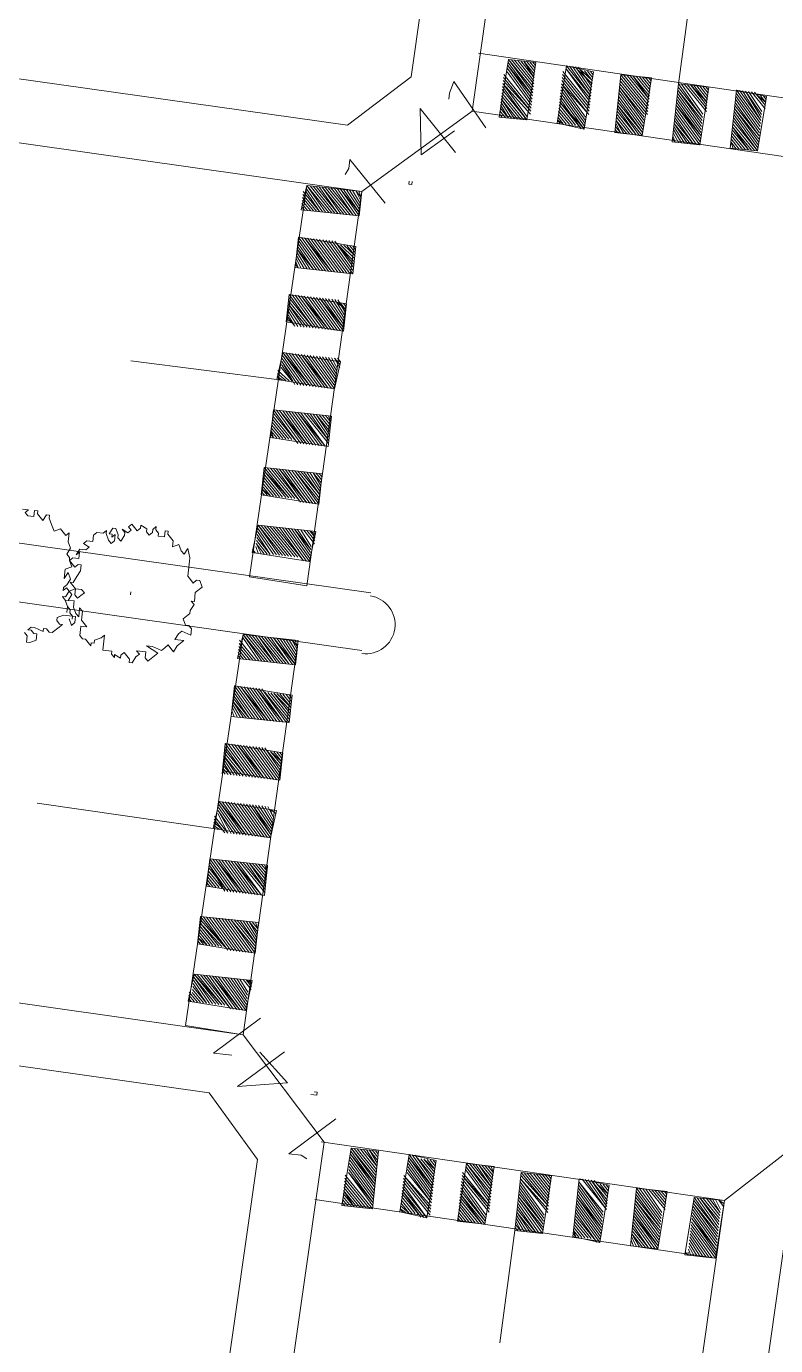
# Model space of a CAD drawing. Header units: metres. Extents: x -977055 to 805873, y -1033982 to 242021.
# Drawn here: x 2676.52 to 2689.52, y 928.75 to 951.66 of the extents above; entities that cross this region are included whole.
import ezdxf

# ---------------------------------------------------------------- set-up
doc = ezdxf.new("R2010")
doc.units = ezdxf.units.M
for name, color, linetype in [('PDF_acera', 7, 'Continuous'), ('PDF_COTAS', 7, 'Continuous'), ('PDF_linea de centro', 7, 'Continuous'), ('PDF_LOTES', 7, 'Continuous'), ('PDF_PASO DE CEBRA', 7, 'Continuous'), ('PDF_PLANTAS', 7, 'Continuous')]:
    doc.layers.add(name, color=color, linetype=linetype)

# ---------------------------------------------------------------- blocks, each defined once
blk = doc.blocks.new('CALLE')
at = {"layer": 'PDF_acera', "lineweight": 9}
for points in [[(-75.188736, -210.83328), (-74.130336, -179.71632), (-75.400416, -178.361568), (-132.08832, -176.414112), (-133.443072, -177.684192), (-134.501472, -208.801152), (-133.231392, -210.155904), (-76.543488, -212.10336)], [(-62.149248, -212.611392), (-63.419328, -211.214304), (-62.360928, -180.13968), (-61.006176, -178.8696), (22.946112, -181.706112), (24.3432, -182.933856), (25.486272, -190.08864), (24.681888, -214.22016), (23.327136, -215.49024)]]:
    blk.add_lwpolyline(points, close=True, dxfattribs=at)
blk.add_lwpolyline([(-68.923008, -211.934016), (-67.822505, -178.989126, 0.999999692), (-68.626656, -178.954272), (-69.727392, -211.89168)], format="xyb", dxfattribs=at)
blk.add_lwpolyline([(-111.724704, -292.584096), (-109.184544, -217.903392), (-107.787456, -216.633312), (-76.755168, -217.691712), (-75.442752, -219.046464), (-77.89824, -291.102336), (-78.787296, -291.06)], dxfattribs=at)
blk.add_arc((-69.367536, -211.912848), 0.402192, 178.0499567, 358.0499213, dxfattribs=at)
at = {"layer": 'PDF_COTAS', "lineweight": 9}
for points in [[(-75.485088, -210.706272), (-75.485088, -210.6216), (-75.485088, -210.452256), (-74.93472, -211.04496)], [(-75.35808, -211.425984), (-75.908448, -210.83328), (-75.78144, -211.510656), (-75.400416, -211.087296)], [(-63.207648, -210.960288), (-63.122976, -211.002624), (-62.995968, -211.002624), (-63.546336, -211.552992)], [(-76.797504, -211.89168), (-76.755168, -211.807008), (-76.755168, -211.637664), (-76.2048, -212.230368)], [(-75.908448, -211.849344), (-75.908448, -211.934016), (-75.866112, -211.934016), (-75.866112, -211.89168)], [(-63.207648, -211.849344), (-63.249984, -211.849344), (-63.249984, -211.89168), (-63.207648, -211.89168)], [(-62.741952, -212.442048), (-62.191584, -211.89168), (-62.826624, -211.976352), (-62.4456, -212.399712)], [(-62.02224, -212.272704), (-61.937568, -212.272704), (-61.768224, -212.31504), (-62.360928, -212.823072)]]:
    blk.add_lwpolyline(points, dxfattribs=at)
at = {"layer": 'PDF_linea de centro', "lineweight": 9}
for points in [[(-72.39456, -210.113568), (-72.309888, -207.65808)], [(-66.128832, -210.325248), (-66.086496, -208.29312)], [(-79.041312, -214.812864), (-77.47488, -214.8552)], [(-61.471872, -215.405568), (-58.296672, -215.49024)]]:
    blk.add_lwpolyline(points, dxfattribs=at)
at = {"layer": 'PDF_LOTES', "lineweight": 20}
for points in [[(-85.645728, -210.917952), (-76.882176, -211.214304), (-76.035456, -210.452256), (-75.527424, -195.253632), (-85.137696, -194.914944)], [(-61.768224, -211.722336), (-52.962336, -212.018688), (-52.411968, -196.01568), (-62.02224, -195.719328), (-62.530272, -210.917952)], [(-76.585824, -226.666944), (-76.331808, -219.385152), (-77.136192, -218.580768), (-92.29248, -218.072736), (-92.588832, -226.116576)]]:
    blk.add_lwpolyline(points, close=True, dxfattribs=at)
at = {"layer": 'PDF_PASO DE CEBRA', "lineweight": 9}
for points in [[(-75.188736, -210.83328), (-69.685056, -211.002624), (-69.685056, -210.240576), (-75.1464, -210.028896), (-75.188736, -210.83328), (-75.1464, -210.028896)], [(-74.807712, -210.028896), (-74.807712, -210.028896)], [(-74.807712, -210.071232), (-74.765376, -210.028896)], [(-74.807712, -210.113568), (-74.72304, -210.028896)], [(-74.807712, -210.155904), (-74.680704, -210.028896)], [(-74.807712, -210.19824), (-74.680704, -210.071232)], [(-74.807712, -210.240576), (-74.638368, -210.071232)], [(-74.596032, -210.071232), (-74.807712, -210.282912), (-74.553696, -210.071232)], [(-74.807712, -210.325248), (-74.51136, -210.071232)], [(-74.807712, -210.367584), (-74.469024, -210.071232), (-74.807712, -210.40992)], [(-74.807712, -210.452256), (-74.426688, -210.071232), (-74.807712, -210.494592), (-74.426688, -210.113568)], [(-74.045664, -210.494592), (-73.622304, -210.113568)], [(-74.003328, -210.071232), (-74.003328, -210.071232)], [(-74.003328, -210.113568), (-73.960992, -210.071232)], [(-74.003328, -210.155904), (-73.918656, -210.071232), (-74.003328, -210.19824), (-73.87632, -210.071232)], [(-74.003328, -210.240576), (-73.833984, -210.071232)], [(-74.003328, -210.282912), (-73.791648, -210.071232)], [(-74.003328, -210.325248), (-73.749312, -210.071232)], [(-74.003328, -210.367584), (-73.706976, -210.071232), (-74.003328, -210.40992)], [(-73.66464, -210.071232), (-74.003328, -210.452256), (-73.622304, -210.071232)], [(-73.24128, -210.367584), (-72.902592, -210.113568), (-73.24128, -210.40992)], [(-73.24128, -210.452256), (-72.860256, -210.113568)], [(-73.24128, -210.494592), (-72.81792, -210.113568)], [(-73.198944, -210.113568), (-73.198944, -210.113568)], [(-73.198944, -210.155904), (-73.156608, -210.113568), (-73.198944, -210.155904)], [(-73.198944, -210.19824), (-73.114272, -210.113568)], [(-73.198944, -210.240576), (-73.071936, -210.113568)], [(-73.198944, -210.282912), (-73.0296, -210.113568)], [(-73.198944, -210.325248), (-72.987264, -210.113568)], [(-73.198944, -210.367584), (-72.944928, -210.113568)], [(-72.436896, -210.282912), (-72.267552, -210.113568)], [(-72.225216, -210.113568), (-72.436896, -210.325248), (-72.18288, -210.155904)], [(-72.39456, -210.113568), (-72.39456, -210.155904)], [(-72.39456, -210.19824), (-72.352224, -210.113568)], [(-72.39456, -210.240576), (-72.309888, -210.113568)], [(-74.850048, -210.6216), (-74.426688, -210.240576)], [(-74.850048, -210.663936), (-74.426688, -210.282912)], [(-74.807712, -210.536928), (-74.426688, -210.155904)], [(-74.807712, -210.579264), (-74.426688, -210.19824)], [(-74.045664, -210.536928), (-73.622304, -210.155904)], [(-74.045664, -210.579264), (-73.622304, -210.19824)], [(-74.045664, -210.6216), (-73.622304, -210.240576)], [(-74.045664, -210.663936), (-73.622304, -210.282912), (-74.045664, -210.663936)], [(-73.24128, -210.536928), (-72.81792, -210.155904)], [(-73.24128, -210.579264), (-72.81792, -210.19824), (-73.24128, -210.6216), (-72.81792, -210.240576)], [(-73.24128, -210.663936), (-72.81792, -210.282912)], [(-72.436896, -210.367584), (-72.140544, -210.155904), (-72.436896, -210.40992)], [(-72.436896, -210.452256), (-72.098208, -210.155904)], [(-72.436896, -210.494592), (-72.055872, -210.155904)], [(-72.436896, -210.536928), (-72.013536, -210.155904), (-72.436896, -210.579264), (-72.013536, -210.19824)], [(-72.436896, -210.6216), (-72.013536, -210.240576)], [(-72.436896, -210.663936), (-72.013536, -210.282912)], [(-71.632512, -210.155904), (-71.590176, -210.155904), (-71.632512, -210.19824)], [(-71.632512, -210.240576), (-71.54784, -210.155904)], [(-71.505504, -210.155904), (-71.632512, -210.282912), (-71.463168, -210.155904)], [(-71.632512, -210.325248), (-71.420832, -210.155904)], [(-71.632512, -210.367584), (-71.378496, -210.155904), (-71.632512, -210.40992)], [(-71.632512, -210.452256), (-71.33616, -210.155904)], [(-71.293824, -210.155904), (-71.632512, -210.494592), (-71.251488, -210.155904)], [(-71.632512, -210.536928), (-71.209152, -210.155904)], [(-71.632512, -210.579264), (-71.209152, -210.19824)], [(-71.632512, -210.6216), (-71.209152, -210.240576)], [(-71.632512, -210.663936), (-71.209152, -210.282912)], [(-70.828128, -210.19824), (-70.785792, -210.19824)], [(-70.828128, -210.240576), (-70.743456, -210.19824)], [(-70.828128, -210.282912), (-70.70112, -210.19824)], [(-70.828128, -210.325248), (-70.658784, -210.19824)], [(-70.828128, -210.367584), (-70.616448, -210.19824), (-70.828128, -210.40992)], [(-70.574112, -210.19824), (-70.828128, -210.452256), (-70.531776, -210.19824)], [(-70.828128, -210.494592), (-70.48944, -210.19824)], [(-70.828128, -210.536928), (-70.447104, -210.19824)], [(-70.828128, -210.579264), (-70.404768, -210.19824)], [(-70.828128, -210.6216), (-70.404768, -210.240576)], [(-70.828128, -210.663936), (-70.404768, -210.282912), (-70.828128, -210.706272), (-70.404768, -210.325248)], [(-70.023744, -210.19824), (-70.023744, -210.19824)], [(-70.023744, -210.240576), (-69.981408, -210.19824)], [(-70.023744, -210.282912), (-69.939072, -210.19824)], [(-70.023744, -210.325248), (-69.896736, -210.19824)], [(-70.023744, -210.367584), (-69.8544, -210.19824)], [(-70.023744, -210.40992), (-69.812064, -210.19824)], [(-70.023744, -210.452256), (-69.769728, -210.19824), (-70.023744, -210.452256)], [(-70.023744, -210.494592), (-69.727392, -210.240576)], [(-70.023744, -210.536928), (-69.685056, -210.240576), (-70.023744, -210.579264)], [(-70.023744, -210.6216), (-69.685056, -210.282912)], [(-68.923008, -211.04496), (-63.419328, -211.214304), (-63.419328, -210.452256), (-68.880672, -210.240576), (-68.923008, -211.04496), (-68.880672, -210.240576)], [(-68.541984, -210.240576), (-68.541984, -210.240576)], [(-68.541984, -210.282912), (-68.499648, -210.240576)], [(-68.541984, -210.325248), (-68.457312, -210.282912)], [(-68.541984, -210.367584), (-68.414976, -210.282912), (-68.541984, -210.40992)], [(-68.541984, -210.452256), (-68.37264, -210.282912)], [(-68.330304, -210.282912), (-68.541984, -210.494592), (-68.287968, -210.282912)], [(-68.541984, -210.536928), (-68.245632, -210.282912)], [(-68.541984, -210.579264), (-68.203296, -210.282912)], [(-68.541984, -210.6216), (-68.16096, -210.282912), (-68.541984, -210.663936)], [(-67.7376, -210.282912), (-67.7376, -210.282912)], [(-67.7376, -210.325248), (-67.695264, -210.282912)], [(-67.7376, -210.367584), (-67.652928, -210.282912), (-67.7376, -210.40992), (-67.610592, -210.282912)], [(-67.7376, -210.452256), (-67.568256, -210.282912)], [(-67.7376, -210.494592), (-67.52592, -210.282912)], [(-67.7376, -210.536928), (-67.483584, -210.282912)], [(-67.7376, -210.579264), (-67.441248, -210.282912)], [(-67.7376, -210.6216), (-67.398912, -210.282912), (-67.7376, -210.663936), (-67.356576, -210.282912)], [(-74.850048, -210.706272), (-74.426688, -210.325248), (-74.850048, -210.748608), (-74.426688, -210.367584)], [(-74.850048, -210.790944), (-74.426688, -210.40992)], [(-74.850048, -210.83328), (-74.426688, -210.452256)], [(-74.807712, -210.83328), (-74.426688, -210.494592)], [(-74.045664, -210.706272), (-73.622304, -210.325248)], [(-74.045664, -210.748608), (-73.622304, -210.367584)], [(-74.045664, -210.790944), (-73.622304, -210.40992)], [(-74.045664, -210.83328), (-73.622304, -210.452256)], [(-74.045664, -210.875616), (-73.622304, -210.494592), (-74.003328, -210.875616)], [(-73.24128, -210.706272), (-72.81792, -210.325248)], [(-73.24128, -210.748608), (-72.81792, -210.367584)], [(-73.24128, -210.790944), (-72.81792, -210.40992)], [(-73.24128, -210.83328), (-72.81792, -210.452256), (-73.24128, -210.875616), (-72.81792, -210.494592)], [(-72.436896, -210.706272), (-72.013536, -210.325248)], [(-72.436896, -210.748608), (-72.013536, -210.367584)], [(-72.436896, -210.790944), (-72.013536, -210.40992), (-72.436896, -210.790944)], [(-72.436896, -210.83328), (-72.013536, -210.452256)], [(-72.436896, -210.875616), (-72.013536, -210.494592)], [(-71.632512, -210.706272), (-71.209152, -210.325248), (-71.632512, -210.748608), (-71.209152, -210.367584)], [(-71.632512, -210.790944), (-71.209152, -210.40992)], [(-71.632512, -210.83328), (-71.209152, -210.452256)], [(-71.632512, -210.875616), (-71.209152, -210.494592)], [(-70.828128, -210.748608), (-70.404768, -210.367584)], [(-70.828128, -210.790944), (-70.404768, -210.40992)], [(-70.828128, -210.83328), (-70.404768, -210.452256)], [(-70.828128, -210.875616), (-70.404768, -210.494592), (-70.828128, -210.917952), (-70.404768, -210.536928)], [(-70.023744, -210.663936), (-69.685056, -210.325248)], [(-69.685056, -210.367584), (-70.023744, -210.706272), (-69.685056, -210.40992)], [(-70.023744, -210.748608), (-69.685056, -210.452256), (-70.023744, -210.790944)], [(-70.023744, -210.83328), (-69.685056, -210.494592)], [(-68.541984, -210.706272), (-68.16096, -210.325248), (-68.541984, -210.706272)], [(-68.541984, -210.748608), (-68.16096, -210.367584)], [(-68.541984, -210.790944), (-68.16096, -210.40992)], [(-68.541984, -210.83328), (-68.16096, -210.452256)], [(-68.541984, -210.875616), (-68.16096, -210.494592)], [(-67.779936, -210.83328), (-67.356576, -210.452256)], [(-67.779936, -210.875616), (-67.356576, -210.494592), (-67.779936, -210.917952), (-67.356576, -210.536928)], [(-67.7376, -210.706272), (-67.356576, -210.325248)], [(-67.7376, -210.748608), (-67.356576, -210.367584)], [(-67.7376, -210.790944), (-67.356576, -210.40992)], [(-66.975552, -210.706272), (-66.552192, -210.325248)], [(-66.975552, -210.748608), (-66.552192, -210.367584)], [(-66.975552, -210.790944), (-66.552192, -210.40992), (-66.975552, -210.83328), (-66.552192, -210.452256)], [(-66.975552, -210.875616), (-66.552192, -210.494592)], [(-66.933216, -210.325248), (-66.933216, -210.325248)], [(-66.89088, -210.325248), (-66.933216, -210.367584), (-66.848544, -210.325248), (-66.933216, -210.40992)], [(-66.933216, -210.452256), (-66.806208, -210.325248)], [(-66.933216, -210.494592), (-66.763872, -210.325248)], [(-66.933216, -210.536928), (-66.721536, -210.325248)], [(-66.933216, -210.579264), (-66.6792, -210.325248)], [(-66.933216, -210.6216), (-66.636864, -210.325248), (-66.933216, -210.6216)], [(-66.933216, -210.663936), (-66.594528, -210.325248)], [(-66.171168, -210.579264), (-65.874816, -210.367584), (-66.171168, -210.6216)], [(-66.171168, -210.663936), (-65.83248, -210.367584)], [(-66.171168, -210.706272), (-65.790144, -210.367584)], [(-66.171168, -210.748608), (-65.747808, -210.367584), (-66.171168, -210.790944), (-65.747808, -210.40992)], [(-66.171168, -210.83328), (-65.747808, -210.452256)], [(-66.171168, -210.875616), (-65.747808, -210.494592)], [(-66.128832, -210.325248), (-66.128832, -210.325248)], [(-66.128832, -210.367584), (-66.086496, -210.325248), (-66.128832, -210.40992)], [(-66.128832, -210.452256), (-66.04416, -210.325248)], [(-66.128832, -210.494592), (-66.001824, -210.325248)], [(-65.959488, -210.367584), (-66.128832, -210.536928), (-65.917152, -210.367584)], [(-65.239776, -210.367584), (-65.366784, -210.494592), (-65.19744, -210.367584)], [(-65.366784, -210.536928), (-65.155104, -210.367584)], [(-65.366784, -210.579264), (-65.112768, -210.367584)], [(-65.366784, -210.6216), (-65.070432, -210.367584), (-65.366784, -210.663936)], [(-65.366784, -210.706272), (-65.028096, -210.367584)], [(-64.98576, -210.367584), (-65.366784, -210.748608), (-64.943424, -210.367584)], [(-65.366784, -210.790944), (-64.943424, -210.40992)], [(-65.366784, -210.83328), (-64.943424, -210.452256)], [(-65.366784, -210.875616), (-64.943424, -210.494592)], [(-65.324448, -210.367584), (-65.324448, -210.40992)], [(-65.324448, -210.452256), (-65.282112, -210.367584)], [(-64.5624, -210.40992), (-64.5624, -210.40992)], [(-64.520064, -210.40992), (-64.5624, -210.452256), (-64.477728, -210.40992)], [(-64.5624, -210.494592), (-64.435392, -210.40992)], [(-64.5624, -210.536928), (-64.393056, -210.40992)], [(-64.5624, -210.579264), (-64.35072, -210.40992)], [(-64.5624, -210.6216), (-64.308384, -210.40992), (-64.5624, -210.663936), (-64.266048, -210.40992)], [(-64.5624, -210.706272), (-64.223712, -210.40992)], [(-64.5624, -210.748608), (-64.181376, -210.40992)], [(-64.5624, -210.790944), (-64.13904, -210.40992)], [(-64.5624, -210.83328), (-64.13904, -210.452256)], [(-64.5624, -210.875616), (-64.13904, -210.494592), (-64.5624, -210.917952), (-64.13904, -210.536928)], [(-63.758016, -210.452256), (-63.71568, -210.40992), (-63.758016, -210.452256)], [(-63.758016, -210.494592), (-63.673344, -210.40992)], [(-63.758016, -210.536928), (-63.631008, -210.40992)], [(-63.758016, -210.579264), (-63.588672, -210.40992)], [(-63.758016, -210.6216), (-63.546336, -210.40992)], [(-63.504, -210.40992), (-63.758016, -210.663936), (-63.504, -210.452256)], [(-63.758016, -210.706272), (-63.461664, -210.452256)], [(-63.758016, -210.748608), (-63.419328, -210.452256), (-63.758016, -210.790944)], [(-63.758016, -210.83328), (-63.419328, -210.494592)], [(-74.765376, -210.83328), (-74.426688, -210.536928)], [(-74.72304, -210.83328), (-74.426688, -210.579264), (-74.72304, -210.83328)], [(-74.680704, -210.83328), (-74.426688, -210.6216)], [(-74.638368, -210.83328), (-74.426688, -210.663936)], [(-73.960992, -210.875616), (-73.622304, -210.536928)], [(-73.622304, -210.579264), (-73.918656, -210.875616), (-73.622304, -210.6216)], [(-73.87632, -210.875616), (-73.622304, -210.663936)], [(-73.198944, -210.917952), (-72.81792, -210.536928)], [(-72.81792, -210.579264), (-73.156608, -210.917952), (-72.81792, -210.6216)], [(-73.114272, -210.917952), (-72.81792, -210.663936), (-73.071936, -210.917952)], [(-72.436896, -210.917952), (-72.013536, -210.536928)], [(-72.013536, -210.579264), (-72.39456, -210.917952), (-72.013536, -210.6216), (-72.352224, -210.917952)], [(-72.309888, -210.917952), (-72.013536, -210.663936)], [(-71.632512, -210.917952), (-71.209152, -210.536928)], [(-71.632512, -210.960288), (-71.209152, -210.579264), (-71.632512, -210.960288)], [(-71.590176, -210.960288), (-71.209152, -210.6216)], [(-71.54784, -210.960288), (-71.209152, -210.663936)], [(-70.828128, -210.960288), (-70.404768, -210.579264)], [(-70.828128, -211.002624), (-70.447104, -210.6216)], [(-70.785792, -211.002624), (-70.447104, -210.663936)], [(-70.023744, -210.875616), (-69.685056, -210.536928)], [(-69.685056, -210.579264), (-70.023744, -210.917952), (-69.685056, -210.6216)], [(-70.023744, -210.960288), (-69.685056, -210.663936), (-70.023744, -211.002624), (-69.685056, -210.706272)], [(-68.541984, -210.917952), (-68.16096, -210.536928), (-68.58432, -210.960288), (-68.16096, -210.579264)], [(-68.58432, -211.002624), (-68.16096, -210.6216)], [(-68.58432, -211.04496), (-68.16096, -210.663936)], [(-67.779936, -210.960288), (-67.356576, -210.579264)], [(-67.779936, -211.002624), (-67.356576, -210.6216)], [(-67.779936, -211.04496), (-67.356576, -210.663936)], [(-66.975552, -210.917952), (-66.552192, -210.536928)], [(-66.975552, -210.960288), (-66.552192, -210.579264)], [(-66.975552, -211.002624), (-66.552192, -210.6216)], [(-66.975552, -211.04496), (-66.552192, -210.663936), (-66.975552, -211.087296), (-66.552192, -210.706272)], [(-66.171168, -210.917952), (-65.747808, -210.536928)], [(-66.171168, -210.960288), (-65.747808, -210.579264)], [(-66.171168, -211.002624), (-65.747808, -210.6216), (-66.171168, -211.04496), (-65.747808, -210.663936)], [(-65.366784, -210.917952), (-64.943424, -210.536928), (-65.366784, -210.960288), (-64.943424, -210.579264)], [(-65.366784, -211.002624), (-64.943424, -210.6216)], [(-65.366784, -211.04496), (-64.943424, -210.663936)], [(-64.5624, -210.960288), (-64.13904, -210.579264)], [(-64.5624, -211.002624), (-64.13904, -210.6216)], [(-64.5624, -211.04496), (-64.13904, -210.663936)], [(-63.758016, -210.875616), (-63.419328, -210.536928)], [(-63.419328, -210.579264), (-63.758016, -210.917952), (-63.419328, -210.6216)], [(-63.758016, -210.960288), (-63.419328, -210.663936), (-63.758016, -211.002624)], [(-74.596032, -210.83328), (-74.426688, -210.706272)], [(-74.553696, -210.875616), (-74.426688, -210.748608)], [(-74.51136, -210.875616), (-74.426688, -210.790944), (-74.469024, -210.875616), (-74.426688, -210.83328)], [(-73.833984, -210.875616), (-73.622304, -210.706272)], [(-73.791648, -210.875616), (-73.622304, -210.748608), (-73.749312, -210.875616)], [(-73.622304, -210.790944), (-73.706976, -210.875616), (-73.622304, -210.83328)], [(-73.0296, -210.917952), (-72.81792, -210.706272)], [(-72.987264, -210.917952), (-72.81792, -210.748608)], [(-72.944928, -210.917952), (-72.81792, -210.790944)], [(-72.81792, -210.83328), (-72.902592, -210.917952), (-72.81792, -210.875616)], [(-72.267552, -210.917952), (-72.013536, -210.706272)], [(-72.225216, -210.917952), (-72.013536, -210.748608)], [(-72.18288, -210.917952), (-72.013536, -210.790944)], [(-72.013536, -210.83328), (-72.140544, -210.917952), (-72.055872, -210.875616), (-72.098208, -210.960288)], [(-71.505504, -210.960288), (-71.209152, -210.706272)], [(-71.463168, -210.960288), (-71.251488, -210.748608)], [(-71.420832, -210.960288), (-71.251488, -210.790944), (-71.378496, -210.960288), (-71.251488, -210.83328)], [(-70.743456, -211.002624), (-70.447104, -210.706272)], [(-70.70112, -211.002624), (-70.447104, -210.748608), (-70.658784, -211.002624)], [(-70.447104, -210.790944), (-70.616448, -211.002624), (-70.447104, -210.83328)], [(-69.981408, -211.002624), (-69.685056, -210.748608)], [(-69.939072, -211.002624), (-69.685056, -210.790944)], [(-69.896736, -211.002624), (-69.685056, -210.83328)], [(-68.541984, -211.04496), (-68.16096, -210.706272)], [(-68.499648, -211.04496), (-68.16096, -210.748608)], [(-68.457312, -211.04496), (-68.16096, -210.790944), (-68.414976, -211.04496), (-68.16096, -210.83328)], [(-67.779936, -211.087296), (-67.356576, -210.706272), (-67.7376, -211.087296)], [(-67.695264, -211.087296), (-67.356576, -210.748608)], [(-67.356576, -210.790944), (-67.652928, -211.087296), (-67.356576, -210.83328)], [(-66.933216, -211.129632), (-66.552192, -210.748608)], [(-66.552192, -210.790944), (-66.89088, -211.129632), (-66.552192, -210.83328)], [(-66.171168, -211.087296), (-65.747808, -210.706272)], [(-66.171168, -211.129632), (-65.747808, -210.748608)], [(-66.128832, -211.129632), (-65.747808, -210.790944)], [(-66.086496, -211.129632), (-65.747808, -210.83328), (-66.086496, -211.129632)], [(-65.366784, -211.087296), (-64.943424, -210.706272)], [(-65.366784, -211.129632), (-64.943424, -210.748608)], [(-65.366784, -211.171968), (-64.943424, -210.790944), (-65.324448, -211.171968), (-64.943424, -210.83328)], [(-64.5624, -211.087296), (-64.13904, -210.706272)], [(-64.5624, -211.129632), (-64.13904, -210.748608), (-64.5624, -211.129632)], [(-64.5624, -211.171968), (-64.13904, -210.790944)], [(-64.5624, -211.214304), (-64.13904, -210.83328)], [(-63.758016, -211.04496), (-63.419328, -210.706272)], [(-63.758016, -211.087296), (-63.419328, -210.748608)], [(-63.419328, -210.790944), (-63.758016, -211.129632), (-63.419328, -210.83328)], [(-73.66464, -210.875616), (-73.622304, -210.875616)], [(-72.860256, -210.917952), (-72.81792, -210.917952)], [(-72.055872, -210.960288), (-72.055872, -210.917952)], [(-71.33616, -210.960288), (-71.251488, -210.875616)], [(-71.293824, -210.960288), (-71.251488, -210.917952)], [(-71.251488, -210.960288), (-71.251488, -210.960288)], [(-70.574112, -211.002624), (-70.447104, -210.875616)], [(-70.531776, -211.002624), (-70.447104, -210.917952)], [(-70.48944, -211.002624), (-70.447104, -210.960288)], [(-70.447104, -211.002624), (-70.447104, -211.002624)], [(-69.8544, -211.002624), (-69.685056, -210.875616)], [(-69.812064, -211.002624), (-69.685056, -210.917952), (-69.769728, -211.002624), (-69.685056, -210.960288)], [(-69.727392, -211.002624), (-69.685056, -211.002624)], [(-68.37264, -211.04496), (-68.16096, -210.875616)], [(-68.330304, -211.087296), (-68.16096, -210.917952)], [(-68.287968, -211.087296), (-68.16096, -210.960288)], [(-68.245632, -211.087296), (-68.16096, -211.002624), (-68.203296, -211.087296)], [(-68.16096, -211.087296), (-68.16096, -211.04496)], [(-67.610592, -211.087296), (-67.356576, -210.875616)], [(-67.568256, -211.087296), (-67.356576, -210.917952)], [(-67.52592, -211.087296), (-67.356576, -210.960288), (-67.483584, -211.087296)], [(-67.441248, -211.087296), (-67.356576, -211.002624)], [(-67.356576, -211.04496), (-67.398912, -211.087296), (-67.356576, -211.087296)], [(-66.848544, -211.129632), (-66.552192, -210.875616)], [(-66.806208, -211.129632), (-66.552192, -210.917952), (-66.763872, -211.129632)], [(-66.721536, -211.129632), (-66.552192, -210.960288)], [(-66.6792, -211.129632), (-66.552192, -211.002624)], [(-66.552192, -211.04496), (-66.636864, -211.129632), (-66.552192, -211.087296)], [(-66.04416, -211.129632), (-65.747808, -210.875616)], [(-66.001824, -211.129632), (-65.747808, -210.917952)], [(-65.959488, -211.129632), (-65.747808, -210.960288)], [(-65.917152, -211.129632), (-65.747808, -211.002624)], [(-65.874816, -211.129632), (-65.747808, -211.04496)], [(-65.282112, -211.171968), (-64.943424, -210.875616)], [(-65.239776, -211.171968), (-64.943424, -210.917952)], [(-65.19744, -211.171968), (-64.943424, -210.960288)], [(-65.155104, -211.171968), (-64.943424, -211.002624)], [(-65.112768, -211.171968), (-64.943424, -211.04496)], [(-64.98576, -211.04496), (-65.070432, -211.171968), (-64.98576, -211.087296)], [(-64.520064, -211.214304), (-64.13904, -210.875616)], [(-64.477728, -211.214304), (-64.13904, -210.917952)], [(-64.435392, -211.214304), (-64.181376, -210.960288), (-64.393056, -211.214304)], [(-64.35072, -211.214304), (-64.181376, -211.002624)], [(-64.181376, -211.04496), (-64.308384, -211.214304), (-64.181376, -211.087296)], [(-63.758016, -211.171968), (-63.419328, -210.875616)], [(-63.758016, -211.214304), (-63.419328, -210.917952), (-63.71568, -211.214304), (-63.419328, -210.960288)], [(-63.673344, -211.214304), (-63.419328, -211.002624)], [(-63.631008, -211.214304), (-63.419328, -211.04496)], [(-66.594528, -211.129632), (-66.552192, -211.129632)], [(-65.874816, -211.171968), (-65.747808, -211.087296), (-65.83248, -211.171968)], [(-65.790144, -211.171968), (-65.747808, -211.129632)], [(-65.028096, -211.171968), (-64.98576, -211.129632)], [(-64.98576, -211.171968), (-64.98576, -211.171968)], [(-64.266048, -211.214304), (-64.181376, -211.129632)], [(-64.223712, -211.214304), (-64.181376, -211.171968)], [(-64.181376, -211.214304), (-64.181376, -211.214304)], [(-63.588672, -211.214304), (-63.419328, -211.087296)], [(-63.546336, -211.214304), (-63.419328, -211.129632), (-63.504, -211.214304), (-63.419328, -211.171968)], [(-63.461664, -211.214304), (-63.419328, -211.214304)], [(-77.347872, -212.061024), (-77.559552, -217.649376), (-77.136192, -217.268352)], [(-76.543488, -212.061024), (-76.755168, -217.691712), (-76.755168, -217.649376)], [(-77.390208, -212.442048), (-77.390208, -212.442048)], [(-77.390208, -212.484384), (-77.347872, -212.442048)], [(-77.390208, -212.52672), (-77.305536, -212.442048)], [(-77.390208, -212.569056), (-77.2632, -212.442048)], [(-77.220864, -212.442048), (-77.390208, -212.611392), (-77.178528, -212.442048), (-77.390208, -212.653728)], [(-77.390208, -212.696064), (-77.136192, -212.442048)], [(-77.390208, -212.7384), (-77.093856, -212.442048)], [(-77.390208, -212.780736), (-77.05152, -212.442048)], [(-77.390208, -212.823072), (-77.009184, -212.442048)], [(-77.390208, -212.865408), (-76.966848, -212.442048)], [(-77.347872, -212.865408), (-76.924512, -212.484384), (-77.305536, -212.865408), (-76.882176, -212.484384)], [(-77.2632, -212.865408), (-76.83984, -212.484384)], [(-77.220864, -212.865408), (-76.797504, -212.484384)], [(-77.178528, -212.865408), (-76.755168, -212.484384)], [(-77.136192, -212.865408), (-76.712832, -212.484384)], [(-77.093856, -212.865408), (-76.670496, -212.484384), (-77.05152, -212.865408), (-76.62816, -212.484384)], [(-77.009184, -212.865408), (-76.585824, -212.484384), (-76.966848, -212.865408)], [(-76.924512, -212.865408), (-76.585824, -212.52672)], [(-76.882176, -212.865408), (-76.585824, -212.569056)], [(-76.83984, -212.865408), (-76.585824, -212.611392)], [(-76.585824, -212.653728), (-76.797504, -212.865408), (-76.585824, -212.696064)], [(-62.149248, -212.611392), (-62.360928, -218.199744), (-61.937568, -217.81872)], [(-61.556544, -218.199744), (-61.344864, -212.611392)], [(-76.755168, -212.865408), (-76.585824, -212.7384), (-76.712832, -212.865408)], [(-76.670496, -212.865408), (-76.585824, -212.780736)], [(-76.62816, -212.865408), (-76.585824, -212.823072)], [(-76.585824, -212.865408), (-76.585824, -212.865408)], [(-62.191584, -212.992416), (-62.191584, -212.992416)], [(-62.191584, -213.034752), (-62.149248, -212.992416)], [(-62.191584, -213.077088), (-62.106912, -212.992416)], [(-62.064576, -212.992416), (-62.191584, -213.119424), (-62.02224, -212.992416)], [(-62.191584, -213.16176), (-61.979904, -212.992416)], [(-62.191584, -213.204096), (-61.937568, -212.992416), (-62.191584, -213.246432)], [(-62.191584, -213.288768), (-61.895232, -212.992416)], [(-62.191584, -213.331104), (-61.852896, -212.992416)], [(-61.81056, -212.992416), (-62.191584, -213.37344), (-61.768224, -212.992416)], [(-62.149248, -213.37344), (-61.725888, -212.992416), (-62.106912, -213.415776)], [(-61.683552, -212.992416), (-62.064576, -213.415776), (-61.641216, -212.992416)], [(-62.02224, -213.415776), (-61.59888, -212.992416)], [(-61.979904, -213.415776), (-61.556544, -213.034752)], [(-61.937568, -213.415776), (-61.514208, -213.034752)], [(-61.895232, -213.415776), (-61.471872, -213.034752), (-61.852896, -213.415776), (-61.429536, -213.034752)], [(-61.81056, -213.415776), (-61.3872, -213.034752), (-61.768224, -213.415776)], [(-61.725888, -213.415776), (-61.3872, -213.077088)], [(-61.683552, -213.415776), (-61.3872, -213.119424)], [(-61.641216, -213.415776), (-61.3872, -213.16176)], [(-61.3872, -213.204096), (-61.59888, -213.415776), (-61.3872, -213.246432), (-61.556544, -213.415776)], [(-77.432544, -213.542784), (-77.093856, -213.246432), (-77.432544, -213.58512)], [(-77.05152, -213.246432), (-77.432544, -213.627456), (-77.009184, -213.246432)], [(-77.390208, -213.246432), (-77.390208, -213.246432)], [(-77.390208, -213.288768), (-77.347872, -213.246432), (-77.390208, -213.331104)], [(-77.305536, -213.246432), (-77.390208, -213.37344), (-77.2632, -213.246432)], [(-77.390208, -213.415776), (-77.220864, -213.246432)], [(-77.390208, -213.458112), (-77.178528, -213.246432)], [(-77.390208, -213.500448), (-77.136192, -213.246432)], [(-77.390208, -213.669792), (-76.966848, -213.246432)], [(-77.347872, -213.669792), (-76.924512, -213.246432)], [(-77.305536, -213.669792), (-76.882176, -213.246432), (-77.2632, -213.669792)], [(-76.83984, -213.288768), (-77.220864, -213.669792), (-76.797504, -213.288768)], [(-77.178528, -213.669792), (-76.755168, -213.288768)], [(-77.136192, -213.669792), (-76.712832, -213.288768)], [(-77.093856, -213.669792), (-76.670496, -213.288768)], [(-77.05152, -213.669792), (-76.62816, -213.288768), (-77.009184, -213.669792), (-76.585824, -213.288768)], [(-76.966848, -213.669792), (-76.585824, -213.331104)], [(-76.924512, -213.669792), (-76.585824, -213.37344)], [(-76.882176, -213.669792), (-76.62816, -213.415776)], [(-61.514208, -213.415776), (-61.3872, -213.288768)], [(-61.471872, -213.415776), (-61.3872, -213.331104)], [(-61.429536, -213.415776), (-61.3872, -213.37344)], [(-61.3872, -213.415776), (-61.3872, -213.415776)], [(-76.83984, -213.669792), (-76.62816, -213.458112)], [(-76.797504, -213.669792), (-76.62816, -213.500448), (-76.755168, -213.669792), (-76.62816, -213.542784)], [(-76.712832, -213.669792), (-76.62816, -213.58512)], [(-76.670496, -213.669792), (-76.62816, -213.627456)], [(-76.62816, -213.669792), (-76.62816, -213.669792)], [(-62.23392, -214.135488), (-61.852896, -213.7968)], [(-62.23392, -214.177824), (-61.81056, -213.7968)], [(-62.191584, -213.7968), (-62.191584, -213.7968)], [(-62.191584, -213.839136), (-62.149248, -213.7968), (-62.191584, -213.881472), (-62.106912, -213.7968)], [(-62.191584, -213.923808), (-62.064576, -213.7968)], [(-62.191584, -213.966144), (-62.02224, -213.7968)], [(-62.191584, -214.00848), (-61.979904, -213.7968)], [(-62.191584, -214.050816), (-61.937568, -213.7968)], [(-62.191584, -214.093152), (-61.895232, -213.7968), (-62.191584, -214.135488)], [(-62.191584, -214.177824), (-61.768224, -213.7968)], [(-62.149248, -214.177824), (-61.725888, -213.7968)], [(-62.106912, -214.177824), (-61.683552, -213.7968)], [(-62.064576, -214.177824), (-61.641216, -213.7968), (-62.02224, -214.22016), (-61.59888, -213.7968)], [(-61.979904, -214.22016), (-61.556544, -213.7968)], [(-61.937568, -214.22016), (-61.514208, -213.7968)], [(-61.895232, -214.22016), (-61.471872, -213.7968)], [(-61.852896, -214.22016), (-61.429536, -213.839136), (-61.81056, -214.22016)], [(-61.3872, -213.839136), (-61.768224, -214.22016), (-61.3872, -213.881472)], [(-61.725888, -214.22016), (-61.3872, -213.923808)], [(-61.683552, -214.22016), (-61.3872, -213.966144)], [(-77.432544, -214.050816), (-77.432544, -214.050816)], [(-77.432544, -214.093152), (-77.390208, -214.050816)], [(-77.432544, -214.135488), (-77.347872, -214.050816)], [(-77.432544, -214.177824), (-77.305536, -214.050816), (-77.432544, -214.177824)], [(-77.432544, -214.22016), (-77.2632, -214.050816)], [(-77.432544, -214.262496), (-77.220864, -214.050816)], [(-77.432544, -214.304832), (-77.178528, -214.050816)], [(-77.432544, -214.347168), (-77.136192, -214.050816)], [(-77.093856, -214.050816), (-77.432544, -214.389504), (-77.05152, -214.050816), (-77.432544, -214.43184)], [(-77.009184, -214.050816), (-77.390208, -214.43184), (-76.966848, -214.050816)], [(-77.347872, -214.43184), (-76.924512, -214.050816)], [(-77.305536, -214.43184), (-76.882176, -214.050816)], [(-77.2632, -214.474176), (-76.83984, -214.050816)], [(-77.220864, -214.474176), (-76.797504, -214.050816), (-77.178528, -214.474176), (-76.755168, -214.050816)], [(-77.136192, -214.474176), (-76.712832, -214.093152)], [(-77.093856, -214.474176), (-76.670496, -214.093152)], [(-77.05152, -214.474176), (-76.62816, -214.093152), (-77.009184, -214.474176)], [(-76.966848, -214.474176), (-76.62816, -214.135488)], [(-61.641216, -214.22016), (-61.3872, -214.00848)], [(-61.59888, -214.22016), (-61.429536, -214.00848)], [(-61.429536, -214.050816), (-61.556544, -214.22016), (-61.429536, -214.093152)], [(-61.514208, -214.22016), (-61.429536, -214.135488)], [(-76.62816, -214.177824), (-76.924512, -214.474176), (-76.62816, -214.22016)], [(-76.882176, -214.474176), (-76.62816, -214.262496), (-76.83984, -214.474176)], [(-76.797504, -214.474176), (-76.62816, -214.304832)], [(-61.471872, -214.22016), (-61.429536, -214.177824)], [(-61.429536, -214.22016), (-61.429536, -214.22016)], [(-76.755168, -214.474176), (-76.62816, -214.347168)], [(-76.62816, -214.389504), (-76.712832, -214.474176), (-76.62816, -214.43184)], [(-76.670496, -214.474176), (-76.62816, -214.474176)], [(-62.23392, -214.601184), (-62.23392, -214.601184)], [(-62.23392, -214.64352), (-62.191584, -214.601184)], [(-62.149248, -214.601184), (-62.23392, -214.685856), (-62.106912, -214.601184)], [(-62.23392, -214.728192), (-62.064576, -214.601184), (-62.23392, -214.770528)], [(-62.23392, -214.812864), (-62.02224, -214.601184)], [(-62.23392, -214.8552), (-61.979904, -214.601184)], [(-61.937568, -214.601184), (-62.23392, -214.897536), (-61.895232, -214.601184)], [(-62.23392, -214.939872), (-61.852896, -214.601184), (-62.23392, -214.982208)], [(-61.81056, -214.601184), (-62.191584, -214.982208), (-61.768224, -214.601184)], [(-62.149248, -214.982208), (-61.725888, -214.601184)], [(-62.106912, -214.982208), (-61.683552, -214.601184)], [(-62.064576, -214.982208), (-61.641216, -214.601184)], [(-62.02224, -214.982208), (-61.59888, -214.601184), (-61.979904, -214.982208)], [(-61.937568, -214.982208), (-61.556544, -214.601184)], [(-61.937568, -215.024544), (-61.514208, -214.601184)], [(-61.895232, -215.024544), (-61.471872, -214.601184)], [(-61.852896, -215.024544), (-61.429536, -214.601184)], [(-61.81056, -215.024544), (-61.429536, -214.64352)], [(-61.768224, -215.024544), (-61.429536, -214.685856)], [(-77.47488, -214.8552), (-77.47488, -214.8552)], [(-77.47488, -214.897536), (-77.432544, -214.8552)], [(-77.390208, -214.8552), (-77.47488, -214.939872), (-77.347872, -214.8552)], [(-77.47488, -214.982208), (-77.305536, -214.8552)], [(-77.47488, -215.024544), (-77.2632, -214.8552)], [(-77.47488, -215.06688), (-77.220864, -214.8552), (-77.47488, -215.109216)], [(-77.178528, -214.8552), (-77.47488, -215.151552), (-77.136192, -214.8552)], [(-77.47488, -215.193888), (-77.093856, -214.8552)], [(-77.47488, -215.236224), (-77.05152, -214.8552)], [(-77.432544, -215.236224), (-77.009184, -214.8552), (-77.390208, -215.236224)], [(-76.966848, -214.8552), (-77.347872, -215.236224), (-76.924512, -214.8552)], [(-77.305536, -215.236224), (-76.882176, -214.8552)], [(-77.2632, -215.236224), (-76.83984, -214.8552)], [(-77.220864, -215.236224), (-76.797504, -214.8552)], [(-77.178528, -215.27856), (-76.755168, -214.8552), (-77.136192, -215.27856)], [(-76.712832, -214.8552), (-77.093856, -215.27856), (-76.670496, -214.8552)], [(-61.429536, -214.728192), (-61.725888, -215.024544), (-61.429536, -214.770528), (-61.683552, -215.024544)], [(-61.641216, -215.024544), (-61.429536, -214.812864)], [(-61.59888, -215.024544), (-61.429536, -214.8552)], [(-77.05152, -215.27856), (-76.670496, -214.897536)], [(-77.009184, -215.27856), (-76.670496, -214.939872)], [(-76.966848, -215.27856), (-76.670496, -214.982208)], [(-76.924512, -215.27856), (-76.670496, -215.024544)], [(-61.556544, -215.024544), (-61.429536, -214.897536)], [(-61.514208, -215.024544), (-61.429536, -214.939872)], [(-61.429536, -214.982208), (-61.471872, -215.024544), (-61.429536, -215.024544)], [(-76.882176, -215.27856), (-76.670496, -215.06688), (-76.882176, -215.27856)], [(-76.83984, -215.27856), (-76.670496, -215.109216)], [(-76.797504, -215.27856), (-76.670496, -215.151552)], [(-76.755168, -215.27856), (-76.670496, -215.193888)], [(-76.712832, -215.27856), (-76.670496, -215.236224)], [(-76.670496, -215.27856), (-76.670496, -215.27856)], [(-62.276256, -215.405568), (-62.23392, -215.405568), (-62.276256, -215.447904), (-62.191584, -215.405568)], [(-62.276256, -215.49024), (-62.149248, -215.405568)], [(-62.276256, -215.532576), (-62.106912, -215.405568)], [(-62.276256, -215.574912), (-62.064576, -215.405568)], [(-62.276256, -215.617248), (-62.02224, -215.405568), (-62.276256, -215.659584)], [(-61.979904, -215.405568), (-62.276256, -215.70192), (-61.937568, -215.405568)], [(-62.276256, -215.744256), (-61.895232, -215.405568)], [(-62.276256, -215.786592), (-61.852896, -215.405568)], [(-62.23392, -215.786592), (-61.81056, -215.405568)], [(-62.191584, -215.786592), (-61.768224, -215.405568), (-62.149248, -215.786592), (-61.725888, -215.405568)], [(-62.106912, -215.786592), (-61.683552, -215.405568)], [(-62.064576, -215.786592), (-61.641216, -215.405568)], [(-62.02224, -215.786592), (-61.59888, -215.405568)], [(-61.979904, -215.786592), (-61.556544, -215.405568), (-61.937568, -215.786592)], [(-61.514208, -215.405568), (-61.895232, -215.786592), (-61.471872, -215.405568)], [(-61.852896, -215.786592), (-61.471872, -215.447904)], [(-61.81056, -215.828928), (-61.471872, -215.49024)], [(-61.768224, -215.828928), (-61.471872, -215.532576)], [(-61.725888, -215.828928), (-61.471872, -215.574912), (-61.683552, -215.828928), (-61.471872, -215.617248)], [(-77.517216, -215.998272), (-77.136192, -215.659584)], [(-77.517216, -216.040608), (-77.093856, -215.659584)], [(-77.47488, -215.659584), (-77.47488, -215.659584)], [(-77.432544, -215.659584), (-77.47488, -215.70192), (-77.390208, -215.659584), (-77.47488, -215.744256)], [(-77.47488, -215.786592), (-77.347872, -215.659584)], [(-77.47488, -215.828928), (-77.305536, -215.659584)], [(-77.47488, -215.871264), (-77.2632, -215.659584)], [(-77.47488, -215.9136), (-77.220864, -215.659584)], [(-77.47488, -215.955936), (-77.178528, -215.659584), (-77.47488, -215.955936)], [(-77.47488, -216.040608), (-77.05152, -215.659584)], [(-77.432544, -216.040608), (-77.009184, -215.659584)], [(-77.390208, -216.040608), (-76.966848, -215.659584)], [(-77.347872, -216.040608), (-76.924512, -215.659584), (-77.305536, -216.040608), (-76.882176, -215.659584)], [(-77.2632, -216.040608), (-76.83984, -215.659584)], [(-77.220864, -216.040608), (-76.797504, -215.659584)], [(-77.178528, -216.040608), (-76.755168, -215.659584)], [(-77.136192, -216.040608), (-76.712832, -215.659584), (-77.093856, -216.040608)], [(-76.670496, -215.70192), (-77.05152, -216.082944), (-76.670496, -215.744256)], [(-77.009184, -216.082944), (-76.670496, -215.786592)], [(-61.641216, -215.828928), (-61.471872, -215.659584)], [(-61.59888, -215.828928), (-61.471872, -215.70192)], [(-61.556544, -215.828928), (-61.471872, -215.744256)], [(-61.514208, -215.828928), (-61.471872, -215.786592), (-61.471872, -215.828928)], [(-76.966848, -216.082944), (-76.670496, -215.828928), (-76.924512, -216.082944)], [(-76.882176, -216.082944), (-76.670496, -215.871264)], [(-76.712832, -215.9136), (-76.83984, -216.082944), (-76.712832, -215.955936)], [(-76.797504, -216.082944), (-76.712832, -215.998272)], [(-76.755168, -216.082944), (-76.712832, -216.040608), (-76.712832, -216.082944)], [(-62.276256, -216.209952), (-62.23392, -216.209952)], [(-62.276256, -216.252288), (-62.191584, -216.209952), (-62.276256, -216.294624)], [(-62.276256, -216.33696), (-62.149248, -216.209952)], [(-62.276256, -216.379296), (-62.106912, -216.209952)], [(-62.276256, -216.421632), (-62.064576, -216.209952)], [(-62.02224, -216.209952), (-62.276256, -216.463968), (-61.979904, -216.209952), (-62.276256, -216.506304)], [(-62.276256, -216.54864), (-61.937568, -216.209952)], [(-61.895232, -216.209952), (-62.276256, -216.590976), (-61.852896, -216.209952)], [(-62.23392, -216.590976), (-61.81056, -216.209952)], [(-62.191584, -216.590976), (-61.768224, -216.209952)], [(-62.149248, -216.590976), (-61.725888, -216.209952), (-62.106912, -216.590976)], [(-61.683552, -216.209952), (-62.064576, -216.590976), (-61.641216, -216.209952)], [(-62.02224, -216.590976), (-61.59888, -216.209952)], [(-61.979904, -216.590976), (-61.556544, -216.209952)], [(-61.937568, -216.590976), (-61.514208, -216.209952)], [(-61.895232, -216.590976), (-61.471872, -216.209952)], [(-61.471872, -216.252288), (-61.852896, -216.590976), (-61.471872, -216.294624)], [(-61.81056, -216.590976), (-61.471872, -216.33696), (-61.768224, -216.590976)], [(-77.517216, -216.463968), (-77.47488, -216.463968)], [(-77.517216, -216.506304), (-77.432544, -216.463968)], [(-77.517216, -216.54864), (-77.390208, -216.463968)], [(-77.517216, -216.590976), (-77.347872, -216.463968), (-77.517216, -216.633312)], [(-77.517216, -216.675648), (-77.305536, -216.463968)], [(-77.2632, -216.463968), (-77.517216, -216.717984), (-77.220864, -216.463968)], [(-77.517216, -216.76032), (-77.178528, -216.463968)], [(-77.517216, -216.802656), (-77.136192, -216.463968)], [(-77.517216, -216.844992), (-77.093856, -216.463968), (-77.47488, -216.844992), (-77.05152, -216.463968)], [(-77.432544, -216.844992), (-77.009184, -216.463968)], [(-77.390208, -216.844992), (-76.966848, -216.463968)], [(-77.347872, -216.844992), (-76.924512, -216.463968)], [(-77.305536, -216.844992), (-76.882176, -216.463968), (-77.2632, -216.844992)], [(-76.83984, -216.463968), (-77.220864, -216.844992), (-76.797504, -216.463968)], [(-77.178528, -216.844992), (-76.755168, -216.463968)], [(-77.136192, -216.844992), (-76.712832, -216.463968)], [(-77.093856, -216.844992), (-76.712832, -216.506304)], [(-61.725888, -216.590976), (-61.471872, -216.379296)], [(-61.683552, -216.633312), (-61.471872, -216.421632)], [(-61.641216, -216.633312), (-61.471872, -216.463968)], [(-61.514208, -216.506304), (-61.59888, -216.633312), (-61.514208, -216.54864)], [(-77.05152, -216.844992), (-76.712832, -216.54864)], [(-77.009184, -216.844992), (-76.712832, -216.590976), (-77.009184, -216.844992)], [(-76.966848, -216.887328), (-76.712832, -216.633312)], [(-76.924512, -216.887328), (-76.712832, -216.675648)], [(-61.556544, -216.633312), (-61.514208, -216.590976), (-61.514208, -216.633312)], [(-76.882176, -216.887328), (-76.712832, -216.717984)], [(-76.83984, -216.887328), (-76.712832, -216.76032)], [(-76.797504, -216.887328), (-76.712832, -216.802656)], [(-76.755168, -216.887328), (-76.712832, -216.844992), (-76.755168, -216.887328)], [(-77.517216, -217.226016), (-77.559552, -217.268352), (-77.517216, -217.268352)], [(-77.559552, -217.310688), (-77.47488, -217.268352)], [(-77.559552, -217.353024), (-77.432544, -217.268352)], [(-77.559552, -217.39536), (-77.390208, -217.268352)], [(-77.559552, -217.437696), (-77.347872, -217.268352)], [(-77.559552, -217.480032), (-77.305536, -217.268352), (-77.559552, -217.480032)], [(-77.559552, -217.522368), (-77.2632, -217.268352)], [(-77.559552, -217.564704), (-77.220864, -217.268352)], [(-77.559552, -217.60704), (-77.178528, -217.268352)], [(-77.517216, -217.649376), (-77.093856, -217.268352)], [(-77.47488, -217.649376), (-77.05152, -217.268352), (-77.432544, -217.649376), (-77.009184, -217.268352)], [(-77.390208, -217.649376), (-76.966848, -217.268352)], [(-77.347872, -217.649376), (-76.924512, -217.268352)], [(-77.305536, -217.649376), (-76.882176, -217.268352)], [(-77.2632, -217.649376), (-76.83984, -217.268352), (-77.220864, -217.649376)], [(-76.797504, -217.268352), (-77.178528, -217.649376), (-76.755168, -217.268352)], [(-77.136192, -217.649376), (-76.755168, -217.310688)], [(-77.093856, -217.649376), (-76.755168, -217.353024), (-77.05152, -217.649376)], [(-77.009184, -217.649376), (-76.755168, -217.39536)], [(-76.966848, -217.649376), (-76.755168, -217.437696)], [(-76.755168, -217.480032), (-76.924512, -217.649376), (-76.755168, -217.522368)], [(-76.882176, -217.649376), (-76.755168, -217.564704)], [(-76.83984, -217.691712), (-76.755168, -217.60704), (-76.797504, -217.691712)]]:
    blk.add_lwpolyline(points, dxfattribs=at)
for points in [[(-74.807712, -210.028896), (-74.426688, -210.071232), (-74.426688, -210.875616), (-74.850048, -210.83328)], [(-74.003328, -210.071232), (-73.622304, -210.071232), (-73.622304, -210.875616), (-74.045664, -210.875616)], [(-73.198944, -210.113568), (-72.81792, -210.113568), (-72.81792, -210.917952), (-73.24128, -210.917952)], [(-72.39456, -210.113568), (-72.013536, -210.155904), (-72.055872, -210.960288), (-72.436896, -210.917952)], [(-71.590176, -210.155904), (-71.209152, -210.155904), (-71.251488, -210.960288), (-71.632512, -210.960288)], [(-70.828128, -210.19824), (-70.404768, -210.19824), (-70.447104, -211.002624), (-70.828128, -211.002624)], [(-70.023744, -210.19824), (-69.685056, -210.240576), (-69.685056, -211.002624), (-70.023744, -211.002624)], [(-68.541984, -210.240576), (-68.16096, -210.282912), (-68.16096, -211.087296), (-68.58432, -211.04496)], [(-67.7376, -210.282912), (-67.356576, -210.282912), (-67.356576, -211.087296), (-67.779936, -211.087296)], [(-66.933216, -210.325248), (-66.552192, -210.325248), (-66.552192, -211.129632), (-66.975552, -211.129632)], [(-66.128832, -210.325248), (-65.747808, -210.367584), (-65.790144, -211.171968), (-66.171168, -211.129632)], [(-65.324448, -210.367584), (-64.943424, -210.367584), (-64.98576, -211.171968), (-65.366784, -211.171968)], [(-64.5624, -210.40992), (-64.13904, -210.40992), (-64.181376, -211.214304), (-64.5624, -211.214304)], [(-63.758016, -210.40992), (-63.419328, -210.452256), (-63.419328, -211.214304), (-63.758016, -211.214304)], [(-77.390208, -212.865408), (-76.585824, -212.865408), (-76.585824, -212.484384), (-77.390208, -212.442048)], [(-62.191584, -213.37344), (-61.3872, -213.415776), (-61.3872, -213.034752), (-62.191584, -212.992416)], [(-77.432544, -213.627456), (-76.62816, -213.669792), (-76.585824, -213.288768), (-77.390208, -213.246432)], [(-62.23392, -214.177824), (-61.429536, -214.22016), (-61.3872, -213.839136), (-62.191584, -213.7968)], [(-77.432544, -214.43184), (-76.62816, -214.474176), (-76.62816, -214.093152), (-77.432544, -214.050816)], [(-62.23392, -214.982208), (-61.429536, -215.024544), (-61.429536, -214.601184), (-62.23392, -214.601184)], [(-77.47488, -215.236224), (-76.670496, -215.27856), (-76.670496, -214.8552), (-77.47488, -214.8552)], [(-62.276256, -215.786592), (-61.471872, -215.828928), (-61.471872, -215.405568), (-62.276256, -215.405568)], [(-77.517216, -216.040608), (-76.712832, -216.082944), (-76.670496, -215.659584), (-77.47488, -215.659584)], [(-62.276256, -216.590976), (-61.514208, -216.633312), (-61.471872, -216.209952), (-62.276256, -216.209952)], [(-77.517216, -216.844992), (-76.712832, -216.887328), (-76.712832, -216.463968), (-77.517216, -216.463968)], [(-77.559552, -217.649376), (-76.755168, -217.691712), (-76.755168, -217.268352), (-77.559552, -217.226016)]]:
    blk.add_lwpolyline(points, close=True, dxfattribs=at)
at = {"layer": 'PDF_PLANTAS', "lineweight": 9}
for points in [[(-69.981408, -207.23472), (-70.023744, -207.277056), (-70.108416, -207.277056), (-70.108416, -207.319392), (-70.06608, -207.404064), (-69.981408, -207.404064), (-69.981408, -207.361728), (-69.939072, -207.319392), (-69.939072, -207.277056), (-69.896736, -207.319392), (-69.896736, -207.361728), (-69.939072, -207.488736), (-69.896736, -207.488736), (-69.896736, -207.531072), (-69.939072, -207.573408), (-69.939072, -207.615744), (-69.8544, -207.700416), (-69.812064, -207.742752), (-69.812064, -207.700416), (-69.769728, -207.65808), (-69.727392, -207.65808), (-69.685056, -207.742752), (-69.685056, -207.86976), (-69.64272, -207.827424), (-69.600384, -207.827424), (-69.558048, -207.785088), (-69.473376, -207.742752), (-69.473376, -207.785088), (-69.388704, -207.827424), (-69.346368, -207.785088), (-69.304032, -207.86976), (-69.21936, -207.785088), (-69.21936, -207.827424), (-69.134688, -207.86976), (-69.050016, -207.912096), (-68.965344, -207.912096), (-68.965344, -207.86976), (-69.00768, -207.827424), (-68.965344, -207.785088), (-68.923008, -207.742752), (-68.880672, -207.742752), (-68.838336, -207.700416), (-68.753664, -207.742752), (-68.668992, -207.700416), (-68.541984, -207.700416), (-68.58432, -207.65808), (-68.541984, -207.615744), (-68.499648, -207.573408), (-68.541984, -207.488736), (-68.457312, -207.4464), (-68.37264, -207.404064), (-68.330304, -207.404064), (-68.330304, -207.361728), (-68.414976, -207.319392), (-68.37264, -207.277056), (-68.330304, -207.23472), (-68.287968, -207.23472), (-68.287968, -207.192384), (-68.37264, -207.192384), (-68.37264, -207.107712), (-68.330304, -207.065376), (-68.287968, -207.107712), (-68.287968, -207.02304)], [(-69.727392, -207.827424), (-69.812064, -207.86976), (-69.769728, -207.912096), (-69.685056, -207.912096), (-69.685056, -207.86976), (-69.727392, -207.86976)], [(-69.558048, -207.785088), (-69.600384, -207.785088), (-69.64272, -207.785088), (-69.600384, -207.785088)], [(-69.261696, -208.631808), (-69.304032, -208.631808), (-69.261696, -208.631808)]]:
    blk.add_lwpolyline(points, dxfattribs=at)
for points in [[(-68.37264, -208.885824), (-68.330304, -208.885824), (-68.37264, -208.843488), (-68.414976, -208.843488), (-68.457312, -208.801152), (-68.414976, -208.758816), (-68.37264, -208.758816), (-68.330304, -208.674144), (-68.37264, -208.674144), (-68.414976, -208.631808), (-68.37264, -208.589472), (-68.330304, -208.547136), (-68.37264, -208.5048), (-68.414976, -208.547136), (-68.457312, -208.5048), (-68.414976, -208.420128), (-68.457312, -208.462464), (-68.499648, -208.462464), (-68.58432, -208.420128), (-68.541984, -208.377792), (-68.499648, -208.377792), (-68.414976, -208.335456), (-68.414976, -208.29312), (-68.499648, -208.250784), (-68.499648, -208.29312), (-68.541984, -208.29312), (-68.499648, -208.335456), (-68.58432, -208.335456), (-68.626656, -208.29312), (-68.58432, -208.250784), (-68.499648, -208.208448), (-68.457312, -208.208448), (-68.499648, -208.166112), (-68.499648, -208.08144), (-68.541984, -208.039104), (-68.626656, -208.039104), (-68.626656, -207.996768), (-68.626656, -207.954432), (-68.668992, -207.912096), (-68.711328, -207.996768), (-68.753664, -207.954432), (-68.753664, -207.912096), (-68.753664, -207.86976), (-68.838336, -207.827424), (-68.796, -207.86976), (-68.880672, -207.86976), (-68.880672, -207.827424), (-68.880672, -207.785088), (-68.923008, -207.742752), (-69.00768, -207.785088), (-69.050016, -207.700416), (-69.134688, -207.700416), (-69.177024, -207.700416), (-69.092352, -207.742752), (-69.177024, -207.785088), (-69.261696, -207.742752), (-69.304032, -207.700416), (-69.346368, -207.700416), (-69.304032, -207.742752), (-69.346368, -207.785088), (-69.43104, -207.742752), (-69.43104, -207.700416), (-69.473376, -207.742752), (-69.473376, -207.785088), (-69.473376, -207.86976), (-69.558048, -207.86976), (-69.64272, -207.912096), (-69.685056, -207.954432), (-69.558048, -207.954432), (-69.600384, -207.996768), (-69.685056, -207.996768), (-69.727392, -207.996768), (-69.769728, -208.039104), (-69.812064, -208.08144), (-69.812064, -207.996768), (-69.8544, -207.996768), (-69.896736, -207.996768), (-69.939072, -207.996768), (-69.981408, -208.039104), (-69.981408, -208.08144), (-70.023744, -208.123776), (-70.06608, -208.166112), (-70.023744, -208.166112), (-70.023744, -208.208448), (-69.981408, -208.208448), (-69.939072, -208.29312), (-69.896736, -208.335456), (-69.939072, -208.335456), (-69.981408, -208.335456), (-70.023744, -208.335456), (-70.06608, -208.335456), (-70.108416, -208.335456), (-70.108416, -208.377792), (-70.108416, -208.420128), (-70.108416, -208.462464), (-70.150752, -208.462464), (-70.193088, -208.5048), (-70.150752, -208.5048), (-70.193088, -208.589472), (-70.150752, -208.589472), (-70.108416, -208.631808), (-70.193088, -208.71648), (-70.235424, -208.71648), (-70.235424, -208.758816), (-70.150752, -208.801152), (-70.108416, -208.843488), (-70.06608, -208.801152), (-70.06608, -208.843488), (-70.06608, -208.92816), (-70.108416, -208.92816), (-70.150752, -208.92816), (-70.193088, -208.970496), (-70.108416, -209.055168), (-70.06608, -209.097504), (-70.023744, -209.012832), (-69.981408, -208.92816), (-69.981408, -208.970496), (-69.981408, -209.012832), (-70.023744, -209.13984), (-69.981408, -209.182176), (-69.939072, -209.224512), (-69.981408, -209.266848), (-70.023744, -209.309184), (-69.939072, -209.35152), (-69.8544, -209.436192), (-69.8544, -209.35152), (-69.8544, -209.309184), (-69.769728, -209.35152), (-69.727392, -209.393856), (-69.769728, -209.520864), (-69.685056, -209.520864), (-69.64272, -209.478528), (-69.64272, -209.436192), (-69.558048, -209.393856), (-69.515712, -209.436192), (-69.473376, -209.478528), (-69.43104, -209.478528), (-69.346368, -209.520864), (-69.304032, -209.478528), (-69.304032, -209.520864), (-69.177024, -209.520864), (-69.092352, -209.605536), (-69.00768, -209.5632), (-69.00768, -209.520864), (-69.050016, -209.478528), (-69.00768, -209.436192), (-68.965344, -209.393856), (-68.923008, -209.393856), (-68.880672, -209.393856), (-68.838336, -209.393856), (-68.753664, -209.393856), (-68.711328, -209.393856), (-68.58432, -209.35152), (-68.668992, -209.309184), (-68.626656, -209.266848), (-68.541984, -209.224512), (-68.58432, -209.13984), (-68.499648, -209.13984), (-68.414976, -209.055168), (-68.37264, -209.055168), (-68.37264, -209.012832), (-68.457312, -209.012832), (-68.457312, -208.92816), (-68.414976, -208.92816)], [(-69.304032, -207.86976), (-69.388704, -207.86976), (-69.43104, -207.912096), (-69.388704, -207.954432), (-69.346368, -207.996768), (-69.304032, -207.954432)]]:
    blk.add_lwpolyline(points, close=True, dxfattribs=at)

msp = doc.modelspace()

# ---------------------------------------------------------------- block references
at = {"xscale": 1.255773352820658, "yscale": 1.255773352820658, "zscale": 1.255773352820658, "rotation": 83.85573648860341}
msp.add_blockref('CALLE', (2427.15058, 1056.36283, 1015.371), dxfattribs=at)

doc.saveas('drawing.dxf')
